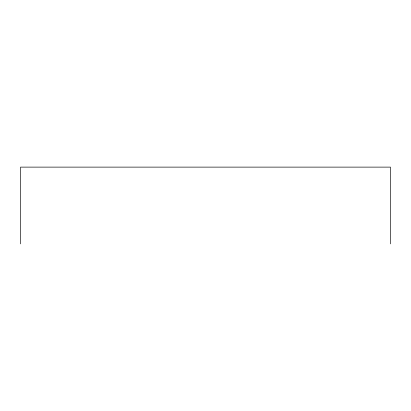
<?xml version="1.0" encoding="UTF-8"?>
<svg xmlns="http://www.w3.org/2000/svg" width="411" height="411" viewBox="0 0 411 411"><rect width="100%" height="100%" fill="white"/><g stroke="black" fill="none" stroke-linecap="round" stroke-linejoin="round"><path stroke-width="0.62" d="M390.45 243.882L390.45 167.118L20.55 167.118L20.55 243.882"/></g></svg>
